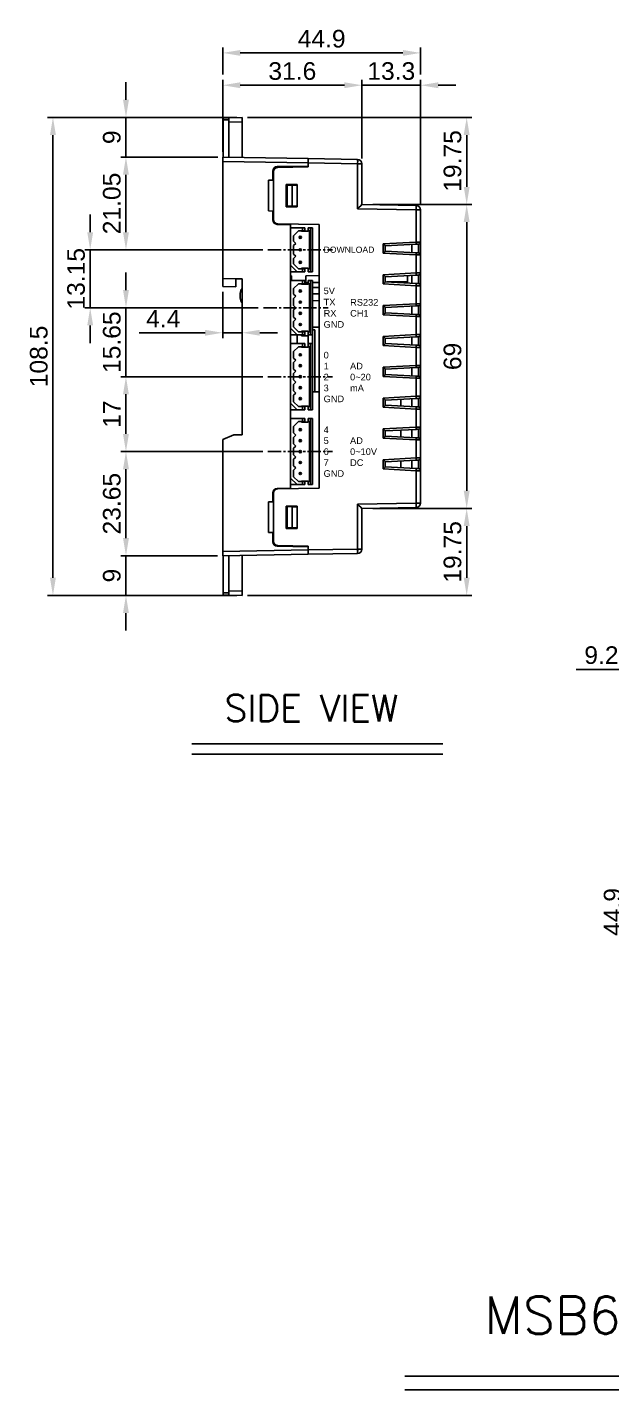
# Model space of a CAD drawing. Extents: x -197 to 433, y -280 to 31.
# Drawn here: x -197.4 to -64.8, y -280.1 to 29.2 of the extents above; entities that cross this region are included whole.
import ezdxf
from ezdxf.enums import TextEntityAlignment as Align

# ---------------------------------------------------------------- set-up
doc = ezdxf.new("R2010")
doc.units = 0
doc.header["$LTSCALE"] = 4
doc.header["$PDMODE"] = 2
doc.header["$PDSIZE"] = 3
doc.linetypes.add('CENTER2', pattern=[1.125, 0.75, -0.125, 0.125, -0.125])
doc.layers.get('0').update_dxf_attribs({"linetype": 'CONTINUOUS'})
doc.layers.get('DEFPOINTS').update_dxf_attribs({"linetype": 'CONTINUOUS'})
for name, color, linetype in [('1', 1, 'CENTER2'), ('3', 2, 'CONTINUOUS'), ('TEXT', 3, 'CONTINUOUS')]:
    doc.layers.add(name, color=color, linetype=linetype)
doc.styles.add('DIMENSION', font='arial.ttf')
doc.styles.get("Standard").update_dxf_attribs({"font": 'romans.shx', "bigfont": 'cadsg.shx'})
doc.styles.add('안보일때', font='arialbd.ttf', dxfattribs={"height": 8})
doc.dimstyles.new('STANDARD$0', dxfattribs={"dimtxt": 2, "dimasz": 1.8, "dimexe": 1, "dimexo": 1, "dimgap": 1, "dimtad": 1, "dimzin": 13, "dimdsep": 46, "dimtxsty": 'Standard', "dimcen": 0.09, "dimadec": 0, "dimazin": 0, "dimtp": 0.3, "dimtfac": 1, "dimtix": 1, "dimtmove": 2, "dimatfit": 3, "dimfxl": 1, "dimtolj": 1, "dimtzin": 13, "dimarcsym": 0})

# ---------------------------------------------------------------- blocks, each defined once
blk = doc.blocks.new('*D531')
at = {"layer": '3', "color": 2, "lineweight": -2, "transparency": 16777216}
for p, q in [((-153.09, 0.96), (-153.09, 17.27)), ((-149.09, 16.07), (-125.49, 16.07)), ((-121.49, -0.58), (-121.49, 17.27))]:
    blk.add_line(p, q, dxfattribs=at)
at = {"layer": '3', "color": 2, "transparency": 16777216}
for points in [[(-149.09, 16.74), (-149.09, 15.4), (-153.09, 16.07)], [(-125.49, 16.74), (-125.49, 15.4), (-121.49, 16.07)]]:
    blk.add_solid(points, dxfattribs=at)
at = {"layer": 'DEFPOINTS', "color": 0, "transparency": 16777216}
for p in [(-121.49, 16.07), (-153.09, -0.24), (-121.49, -1.78)]:
    blk.add_point(p, dxfattribs=at)
at = {"layer": '3', "color": 3, "transparency": 16777216, "insert": (-137.29, 19.27), "char_height": 4, "attachment_point": 5, "style": 'DIMENSION'}
blk.add_mtext('\\A1;31.6', dxfattribs=at)
blk = doc.blocks.new('*D532')
at = {"layer": '3', "color": 2, "lineweight": -2, "transparency": 16777216}
for p, q in [((-125.49, 16.07), (-129.49, 16.07)), ((-121.49, -0.58), (-121.49, 17.27)), ((-108.19, 16.07), (-121.49, 16.07)), ((-108.19, -11.01), (-108.19, 17.27)), ((-104.19, 16.07), (-100.19, 16.07))]:
    blk.add_line(p, q, dxfattribs=at)
at = {"layer": '3', "color": 2, "transparency": 16777216}
for points in [[(-125.49, 16.74), (-125.49, 15.4), (-121.49, 16.07)], [(-104.19, 16.74), (-104.19, 15.4), (-108.19, 16.07)]]:
    blk.add_solid(points, dxfattribs=at)
at = {"layer": 'DEFPOINTS', "color": 0, "transparency": 16777216}
for p in [(-121.49, 16.07), (-121.49, -1.78), (-108.19, -12.21)]:
    blk.add_point(p, dxfattribs=at)
at = {"layer": '3', "color": 3, "transparency": 16777216, "insert": (-114.84, 19.27), "char_height": 4, "attachment_point": 5, "style": 'DIMENSION'}
blk.add_mtext('\\A1;13.3', dxfattribs=at)
blk = doc.blocks.new('*D533')
at = {"layer": '3', "color": 2, "lineweight": -2, "transparency": 16777216}
for p, q in [((-153.09, 18.47), (-153.09, 24.61)), ((-112.19, 23.41), (-149.09, 23.41)), ((-108.19, 18.47), (-108.19, 24.61))]:
    blk.add_line(p, q, dxfattribs=at)
at = {"layer": '3', "color": 2, "transparency": 16777216}
for points in [[(-149.09, 24.07), (-149.09, 22.74), (-153.09, 23.41)], [(-112.19, 24.07), (-112.19, 22.74), (-108.19, 23.41)]]:
    blk.add_solid(points, dxfattribs=at)
at = {"layer": 'DEFPOINTS', "color": 0, "transparency": 16777216}
for p in [(-153.09, 23.41), (-153.09, 17.27), (-108.19, 17.27)]:
    blk.add_point(p, dxfattribs=at)
at = {"layer": '3', "color": 3, "transparency": 16777216, "insert": (-130.64, 26.61), "char_height": 4, "attachment_point": 5, "style": 'DIMENSION'}
blk.add_mtext('\\A1;44.9', dxfattribs=at)
blk = doc.blocks.new('*D534')
at = {"layer": '3', "color": 2, "lineweight": -2, "transparency": 16777216}
for p, q in [((-149.89, 8.76), (-192.81, 8.76)), ((-191.61, 4.76), (-191.61, -95.75)), ((-149.89, -99.75), (-192.81, -99.75))]:
    blk.add_line(p, q, dxfattribs=at)
at = {"layer": '3', "color": 2, "transparency": 16777216}
for points in [[(-192.28, 4.76), (-190.94, 4.76), (-191.61, 8.76)], [(-192.28, -95.75), (-190.94, -95.75), (-191.61, -99.75)]]:
    blk.add_solid(points, dxfattribs=at)
at = {"layer": 'DEFPOINTS', "color": 0, "transparency": 16777216}
for p in [(-148.69, 8.76), (-191.61, -99.75), (-148.69, -99.75)]:
    blk.add_point(p, dxfattribs=at)
at = {"layer": '3', "color": 3, "transparency": 16777216, "insert": (-194.81, -45.5), "char_height": 4, "attachment_point": 5, "rotation": 90, "style": 'DIMENSION'}
blk.add_mtext('\\A1;108.5', dxfattribs=at)
blk = doc.blocks.new('*D535')
at = {"layer": '3', "color": 2, "lineweight": -2, "transparency": 16777216}
for p, q in [((-118.99, -11), (-96.53, -11)), ((-97.73, -15), (-97.73, -76)), ((-118.99, -80), (-96.53, -80))]:
    blk.add_line(p, q, dxfattribs=at)
at = {"layer": '3', "color": 2, "transparency": 16777216}
for points in [[(-98.4, -15), (-97.06, -15), (-97.73, -11)], [(-98.4, -76), (-97.06, -76), (-97.73, -80)]]:
    blk.add_solid(points, dxfattribs=at)
at = {"layer": 'DEFPOINTS', "color": 0, "transparency": 16777216}
for p in [(-120.19, -11), (-120.19, -80), (-97.73, -80)]:
    blk.add_point(p, dxfattribs=at)
at = {"layer": '3', "color": 3, "transparency": 16777216, "insert": (-100.93, -45.5), "char_height": 4, "attachment_point": 5, "rotation": 90, "style": 'DIMENSION'}
blk.add_mtext('\\A1;69', dxfattribs=at)
blk = doc.blocks.new('*D536')
at = {"layer": '3', "color": 2, "lineweight": -2, "transparency": 16777216}
for p, q in [((-147.49, 8.76), (-96.53, 8.76)), ((-97.73, 4.76), (-97.73, -7)), ((-118.99, -11), (-96.53, -11))]:
    blk.add_line(p, q, dxfattribs=at)
at = {"layer": '3', "color": 2, "transparency": 16777216}
for points in [[(-98.4, 4.76), (-97.06, 4.76), (-97.73, 8.76)], [(-98.4, -7), (-97.06, -7), (-97.73, -11)]]:
    blk.add_solid(points, dxfattribs=at)
at = {"layer": 'DEFPOINTS', "color": 0, "transparency": 16777216}
for p in [(-148.69, 8.76), (-120.19, -11), (-97.73, -11)]:
    blk.add_point(p, dxfattribs=at)
at = {"layer": '3', "color": 3, "transparency": 16777216, "insert": (-100.93, -1.12), "char_height": 4, "attachment_point": 5, "rotation": 90, "style": 'DIMENSION'}
blk.add_mtext('\\A1;19.75', dxfattribs=at)
blk = doc.blocks.new('*D537')
at = {"layer": '3', "color": 2, "lineweight": -2, "transparency": 16777216}
for p, q in [((-118.99, -80), (-96.53, -80)), ((-97.73, -95.75), (-97.73, -84)), ((-147.49, -99.75), (-96.53, -99.75))]:
    blk.add_line(p, q, dxfattribs=at)
at = {"layer": '3', "color": 2, "transparency": 16777216}
for points in [[(-98.4, -84), (-97.06, -84), (-97.73, -80)], [(-98.4, -95.75), (-97.06, -95.75), (-97.73, -99.75)]]:
    blk.add_solid(points, dxfattribs=at)
at = {"layer": 'DEFPOINTS', "color": 0, "transparency": 16777216}
for p in [(-120.19, -80), (-97.73, -80), (-148.69, -99.75)]:
    blk.add_point(p, dxfattribs=at)
at = {"layer": '3', "color": 3, "transparency": 16777216, "insert": (-100.93, -89.87), "char_height": 4, "attachment_point": 5, "rotation": 90, "style": 'DIMENSION'}
blk.add_mtext('\\A1;19.75', dxfattribs=at)
blk = doc.blocks.new('*D530')
at = {"color": 2, "lineweight": -2, "transparency": 16777216}
for p, q in [((-153.09, -30.82), (-153.09, -41.32)), ((-148.69, -29.1), (-148.69, -41.32)), ((-157.09, -40.12), (-172.06, -40.12)), ((-148.69, -40.12), (-153.09, -40.12)), ((-144.69, -40.12), (-140.69, -40.12))]:
    blk.add_line(p, q, dxfattribs=at)
at = {"color": 2, "transparency": 16777216}
for points in [[(-157.09, -39.46), (-157.09, -40.79), (-153.09, -40.12)], [(-144.69, -39.46), (-144.69, -40.79), (-148.69, -40.12)]]:
    blk.add_solid(points, dxfattribs=at)
at = {"layer": 'DEFPOINTS', "color": 0, "transparency": 16777216}
for p in [(-153.09, -29.62), (-148.69, -27.9), (-148.69, -40.12)]:
    blk.add_point(p, dxfattribs=at)
at = {"color": 3, "transparency": 16777216, "insert": (-166.58, -36.92), "char_height": 4, "attachment_point": 5, "style": 'DIMENSION'}
blk.add_mtext('\\A1;4.4', dxfattribs=at)
blk = doc.blocks.new('*D540')
at = {"layer": '3', "color": 2, "lineweight": -2, "transparency": 16777216}
for p, q in [((-144.01, -67.1), (-176.24, -67.1)), ((-175.04, -86.75), (-175.04, -71.1)), ((-154.29, -90.75), (-176.24, -90.75))]:
    blk.add_line(p, q, dxfattribs=at)
at = {"layer": '3', "color": 2, "transparency": 16777216}
for points in [[(-175.71, -71.1), (-174.37, -71.1), (-175.04, -67.1)], [(-175.71, -86.75), (-174.37, -86.75), (-175.04, -90.75)]]:
    blk.add_solid(points, dxfattribs=at)
at = {"layer": 'DEFPOINTS', "color": 0, "transparency": 16777216}
for p in [(-175.04, -67.1), (-142.81, -67.1), (-153.09, -90.75)]:
    blk.add_point(p, dxfattribs=at)
at = {"layer": '3', "color": 3, "transparency": 16777216, "insert": (-178.24, -78.92), "char_height": 4, "attachment_point": 5, "rotation": 90, "style": 'DIMENSION'}
blk.add_mtext('\\A1;23.65', dxfattribs=at)
blk = doc.blocks.new('*D541')
at = {"layer": '3', "color": 2, "lineweight": -2, "transparency": 16777216}
for p, q in [((-144.01, -50.1), (-176.24, -50.1)), ((-175.04, -63.1), (-175.04, -54.1)), ((-144.01, -67.1), (-176.24, -67.1))]:
    blk.add_line(p, q, dxfattribs=at)
at = {"layer": '3', "color": 2, "transparency": 16777216}
for points in [[(-175.71, -54.1), (-174.37, -54.1), (-175.04, -50.1)], [(-175.71, -63.1), (-174.37, -63.1), (-175.04, -67.1)]]:
    blk.add_solid(points, dxfattribs=at)
at = {"layer": 'DEFPOINTS', "color": 0, "transparency": 16777216}
for p in [(-175.04, -50.1), (-142.81, -50.1), (-142.81, -67.1)]:
    blk.add_point(p, dxfattribs=at)
at = {"layer": '3', "color": 3, "transparency": 16777216, "insert": (-178.24, -58.6), "char_height": 4, "attachment_point": 5, "rotation": 90, "style": 'DIMENSION'}
blk.add_mtext('\\A1;17', dxfattribs=at)
blk = doc.blocks.new('*D542')
at = {"layer": '3', "color": 2, "lineweight": -2, "transparency": 16777216}
for p, q in [((-175.04, -30.45), (-175.04, -26.45)), ((-145.01, -34.45), (-176.24, -34.45)), ((-175.04, -50.1), (-175.04, -34.45)), ((-144.01, -50.1), (-176.24, -50.1)), ((-175.04, -54.1), (-175.04, -58.1))]:
    blk.add_line(p, q, dxfattribs=at)
at = {"layer": '3', "color": 2, "transparency": 16777216}
for points in [[(-175.71, -30.45), (-174.37, -30.45), (-175.04, -34.45)], [(-175.71, -54.1), (-174.37, -54.1), (-175.04, -50.1)]]:
    blk.add_solid(points, dxfattribs=at)
at = {"layer": 'DEFPOINTS', "color": 0, "transparency": 16777216}
for p in [(-175.04, -34.45), (-143.81, -34.45), (-142.81, -50.1)]:
    blk.add_point(p, dxfattribs=at)
at = {"layer": '3', "color": 3, "transparency": 16777216, "insert": (-178.24, -42.27), "char_height": 4, "attachment_point": 5, "rotation": 90, "style": 'DIMENSION'}
blk.add_mtext('\\A1;15.65', dxfattribs=at)
blk = doc.blocks.new('*D543')
at = {"layer": '3', "color": 2, "lineweight": -2, "transparency": 16777216}
for p, q in [((-183.15, -17.3), (-183.15, -13.3)), ((-144.01, -21.3), (-184.35, -21.3)), ((-183.15, -34.45), (-183.15, -21.3)), ((-145.01, -34.45), (-184.35, -34.45)), ((-183.15, -38.45), (-183.15, -42.45))]:
    blk.add_line(p, q, dxfattribs=at)
at = {"layer": '3', "color": 2, "transparency": 16777216}
for points in [[(-183.82, -17.3), (-182.49, -17.3), (-183.15, -21.3)], [(-183.82, -38.45), (-182.49, -38.45), (-183.15, -34.45)]]:
    blk.add_solid(points, dxfattribs=at)
at = {"layer": 'DEFPOINTS', "color": 0, "transparency": 16777216}
for p in [(-183.15, -21.3), (-142.81, -21.3), (-143.81, -34.45)]:
    blk.add_point(p, dxfattribs=at)
at = {"layer": '3', "color": 3, "transparency": 16777216, "insert": (-186.35, -27.87), "char_height": 4, "attachment_point": 5, "rotation": 90, "style": 'DIMENSION'}
blk.add_mtext('\\A1;13.15', dxfattribs=at)
blk = doc.blocks.new('*D544')
at = {"layer": '3', "color": 2, "lineweight": -2, "transparency": 16777216}
for p, q in [((-154.19, -0.25), (-176.24, -0.25)), ((-175.04, -17.3), (-175.04, -4.25)), ((-144.01, -21.3), (-176.24, -21.3))]:
    blk.add_line(p, q, dxfattribs=at)
at = {"layer": '3', "color": 2, "transparency": 16777216}
for points in [[(-175.71, -4.25), (-174.37, -4.25), (-175.04, -0.25)], [(-175.71, -17.3), (-174.37, -17.3), (-175.04, -21.3)]]:
    blk.add_solid(points, dxfattribs=at)
at = {"layer": 'DEFPOINTS', "color": 0, "transparency": 16777216}
for p in [(-175.04, -0.25), (-152.99, -0.25), (-142.81, -21.3)]:
    blk.add_point(p, dxfattribs=at)
at = {"layer": '3', "color": 3, "transparency": 16777216, "insert": (-178.24, -10.77), "char_height": 4, "attachment_point": 5, "rotation": 90, "style": 'DIMENSION'}
blk.add_mtext('\\A1;21.05', dxfattribs=at)
blk = doc.blocks.new('*D545')
at = {"layer": '3', "color": 2, "lineweight": -2, "transparency": 16777216}
for p, q in [((-175.04, -86.75), (-175.04, -82.75)), ((-154.29, -90.75), (-176.24, -90.75)), ((-175.04, -99.75), (-175.04, -90.75)), ((-149.89, -99.75), (-176.24, -99.75)), ((-175.04, -103.75), (-175.04, -107.75))]:
    blk.add_line(p, q, dxfattribs=at)
at = {"layer": '3', "color": 2, "transparency": 16777216}
for points in [[(-175.71, -86.75), (-174.37, -86.75), (-175.04, -90.75)], [(-175.71, -103.75), (-174.37, -103.75), (-175.04, -99.75)]]:
    blk.add_solid(points, dxfattribs=at)
at = {"layer": 'DEFPOINTS', "color": 0, "transparency": 16777216}
for p in [(-175.04, -90.75), (-153.09, -90.75), (-148.69, -99.75)]:
    blk.add_point(p, dxfattribs=at)
at = {"layer": '3', "color": 3, "transparency": 16777216, "insert": (-178.24, -95.25), "char_height": 4, "attachment_point": 5, "rotation": 90, "style": 'DIMENSION'}
blk.add_mtext('\\A1;9', dxfattribs=at)
blk = doc.blocks.new('*D546')
at = {"layer": '3', "color": 2, "lineweight": -2, "transparency": 16777216}
for p, q in [((-175.04, 12.76), (-175.04, 16.76)), ((-149.89, 8.76), (-176.24, 8.76)), ((-175.04, 8.76), (-175.04, -0.24)), ((-154.29, -0.24), (-176.24, -0.24)), ((-175.04, -4.24), (-175.04, -8.24))]:
    blk.add_line(p, q, dxfattribs=at)
at = {"layer": '3', "color": 2, "transparency": 16777216}
for points in [[(-175.71, 12.76), (-174.37, 12.76), (-175.04, 8.76)], [(-175.71, -4.24), (-174.37, -4.24), (-175.04, -0.24)]]:
    blk.add_solid(points, dxfattribs=at)
at = {"layer": 'DEFPOINTS', "color": 0, "transparency": 16777216}
for p in [(-148.69, 8.76), (-175.04, -0.24), (-153.09, -0.24)]:
    blk.add_point(p, dxfattribs=at)
at = {"layer": '3', "color": 3, "transparency": 16777216, "insert": (-178.24, 4.26), "char_height": 4, "attachment_point": 5, "rotation": 90, "style": 'DIMENSION'}
blk.add_mtext('\\A1;9', dxfattribs=at)
blk = doc.blocks.new('*D549')
at = {"layer": '3', "color": 2, "lineweight": -2, "transparency": 16777216}
for p, q in [((-49.74, -149.16), (-62.6, -149.16)), ((-61.4, -190.06), (-61.4, -153.16)), ((-51.51, -194.06), (-62.6, -194.06))]:
    blk.add_line(p, q, dxfattribs=at)
at = {"layer": '3', "color": 2, "transparency": 16777216}
for points in [[(-62.07, -153.16), (-60.73, -153.16), (-61.4, -149.16)], [(-62.07, -190.06), (-60.73, -190.06), (-61.4, -194.06)]]:
    blk.add_solid(points, dxfattribs=at)
at = {"layer": 'DEFPOINTS', "color": 0, "transparency": 16777216}
for p in [(-61.4, -149.16), (-48.54, -149.16), (-50.31, -194.06)]:
    blk.add_point(p, dxfattribs=at)
at = {"layer": '3', "color": 3, "transparency": 16777216, "insert": (-64.6, -171.61), "char_height": 4, "attachment_point": 5, "rotation": 90, "style": 'DIMENSION'}
blk.add_mtext('\\A1;44.9', dxfattribs=at)
blk = doc.blocks.new('*D556')
at = {"layer": '3', "color": 2, "lineweight": -2, "transparency": 16777216}
for p, q in [((-50.31, -90.95), (-50.31, -117.73)), ((-41.06, -104.27), (-41.06, -117.73)), ((-54.31, -116.53), (-72.9, -116.53)), ((-41.06, -116.53), (-50.31, -116.53)), ((-37.06, -116.53), (-33.06, -116.53))]:
    blk.add_line(p, q, dxfattribs=at)
at = {"layer": '3', "color": 2, "transparency": 16777216}
for points in [[(-54.31, -115.86), (-54.31, -117.19), (-50.31, -116.53)], [(-37.06, -115.86), (-37.06, -117.19), (-41.06, -116.53)]]:
    blk.add_solid(points, dxfattribs=at)
at = {"layer": 'DEFPOINTS', "color": 0, "transparency": 16777216}
for p in [(-50.31, -89.75), (-41.06, -103.07), (-50.31, -116.53)]:
    blk.add_point(p, dxfattribs=at)
at = {"layer": '3', "color": 3, "transparency": 16777216, "insert": (-65.6, -113.33), "char_height": 4, "attachment_point": 5, "style": 'DIMENSION'}
blk.add_mtext('\\A1;9.25', dxfattribs=at)

msp = doc.modelspace()

# ---------------------------------------------------------------- linework, layer by layer
for p, q in [((-152.99, 8.68), (-151.69, 8.703)), ((-152.99, 8.18), (-152.99, 8.68)), ((-151.69, 8.203), (-152.99, 8.18)), ((-152.99, 8.18), (-152.99, -0.247)), ((-151.69, 8.703), (-148.69, 8.755)), ((-151.69, 7.703), (-151.69, 8.703)), ((-148.69, 7.755), (-151.69, 7.703)), ((-151.69, -0.269), (-151.69, 7.703)), ((-148.69, 8.755), (-148.69, 7.755)), ((-148.69, 7.755), (-148.69, -0.322)), ((-153.09, -0.245), (-133.69, -0.583)), ((-153.09, -1.245), (-153.09, -0.245)), ((-133.69, -1.583), (-153.09, -1.245)), ((-153.09, -1.245), (-153.09, -27.819)), ((-133.69, -2.287), (-140.707, -2.409)), ((-140.607, -2.579), (-133.69, -2.458)), ((-133.69, -0.583), (-122.473, -0.779)), ((-133.69, -1.583), (-133.69, -0.583)), ((-133.69, -0.583), (-133.69, -1.583)), ((-133.69, -2.458), (-133.69, -1.583)), ((-122.473, -1.779), (-133.69, -1.583)), ((-133.69, -1.583), (-133.69, -2.287)), ((-122.473, -11.979), (-122.473, -1.779)), ((-121.49, -1.779), (-122.473, -1.779)), ((-121.49, -1.779), (-121.49, -10.996)), ((-141.69, -5.496), (-142.69, -5.514)), ((-142.69, -5.514), (-142.69, -12.479)), ((-141.69, -3.409), (-141.69, -5.496)), ((-141.59, -14.413), (-141.59, -3.579)), ((-138.716, -6.47), (-136.165, -6.471)), ((-138.716, -11.522), (-138.716, -6.47)), ((-138.716, -6.47), (-138.695, -6.492)), ((-138.695, -11.501), (-138.695, -6.492)), ((-138.695, -6.492), (-136.186, -6.492)), ((-138.49, -6.596), (-138.49, -11.396)), ((-137.322, -6.617), (-138.49, -6.596)), ((-137.322, -6.617), (-137.322, -11.376)), ((-137.322, -6.617), (-136.186, -6.636)), ((-136.165, -6.471), (-136.186, -6.492)), ((-136.186, -6.492), (-136.186, -11.5)), ((-136.165, -6.471), (-136.165, -11.522)), ((-138.716, -11.522), (-138.695, -11.501)), ((-136.165, -11.522), (-138.716, -11.522)), ((-136.186, -11.5), (-138.695, -11.501)), ((-137.322, -11.376), (-138.49, -11.396)), ((-137.322, -11.376), (-136.186, -11.356)), ((-136.165, -11.522), (-136.186, -11.5)), ((-109.173, -12.211), (-122.473, -11.979)), ((-121.49, -10.996), (-109.173, -11.211)), ((-109.173, -19.547), (-109.173, -12.211)), ((-109.173, -12.211), (-108.19, -12.211)), ((-108.19, -12.211), (-108.19, -19.522)), ((-142.69, -12.479), (-141.69, -12.496)), ((-141.69, -12.496), (-141.69, -14.513)), ((-131.19, -15.578), (-140.607, -15.413)), ((-137.69, -15.566), (-137.69, -15.464)), ((-137.69, -15.566), (-140.707, -15.513)), ((-137.69, -15.566), (-137.69, -16.296)), ((-134.99, -16.296), (-137.69, -16.296)), ((-137.69, -16.296), (-137.69, -24.796)), ((-135.9, -16.996), (-136.99, -18.086)), ((-136.99, -18.086), (-136.99, -19.346)), ((-134.99, -16.996), (-135.9, -16.996)), ((-135.19, -17.096), (-135.19, -16.996)), ((-135.19, -17.096), (-133.69, -17.096)), ((-134.99, -16.996), (-134.99, -16.296)), ((-134.49, -16.296), (-134.99, -16.296)), ((-134.49, -16.996), (-134.99, -16.996)), ((-134.49, -16.996), (-134.49, -16.296)), ((-133.69, -16.996), (-133.69, -16.296)), ((-133.19, -16.296), (-133.69, -16.296)), ((-133.39, -16.996), (-133.69, -16.996)), ((-133.69, -16.996), (-133.69, -17.096)), ((-133.39, -25.596), (-133.39, -16.996)), ((-133.19, -26.296), (-133.19, -16.296)), ((-132.69, -16.296), (-133.19, -16.296)), ((-132.69, -26.296), (-132.69, -16.296)), ((-131.19, -75.415), (-131.19, -15.578)), ((-136.99, -19.346), (-136.49, -19.846)), ((-136.49, -19.846), (-136.99, -20.346)), ((-136.99, -20.346), (-136.99, -22.246)), ((-116.681, -19.941), (-109.173, -19.547)), ((-116.681, -22.051), (-116.681, -19.941)), ((-109.155, -20.047), (-116.19, -20.415)), ((-116.19, -20.415), (-116.19, -21.577)), ((-116.19, -21.577), (-109.155, -21.946)), ((-110.19, -21.891), (-110.19, -20.101)), ((-108.664, -21.971), (-108.664, -20.021)), ((-108.19, -19.522), (-108.19, -22.471)), ((-136.99, -22.246), (-136.49, -22.746)), ((-136.49, -22.746), (-136.99, -23.246)), ((-136.99, -23.246), (-136.99, -24.506)), ((-136.99, -24.506), (-135.9, -25.596)), ((-109.173, -22.445), (-116.681, -22.051)), ((-109.173, -26.547), (-109.173, -22.445)), ((-108.19, -22.471), (-108.19, -26.522)), ((-148.69, -27.896), (-153.09, -27.819)), ((-153.09, -29.619), (-153.09, -27.819)), ((-137.69, -24.796), (-136.19, -26.296)), ((-137.69, -24.796), (-137.69, -28.296)), ((-136.19, -26.296), (-137.69, -26.296)), ((-137.49, -27.234), (-137.69, -27.234)), ((-137.49, -28.296), (-137.49, -27.234)), ((-136.19, -26.296), (-134.99, -26.296)), ((-135.9, -25.596), (-134.99, -25.596)), ((-135.19, -25.496), (-133.69, -25.496)), ((-135.19, -25.596), (-135.19, -25.496)), ((-134.99, -26.296), (-134.99, -25.596)), ((-134.99, -25.596), (-134.49, -25.596)), ((-134.49, -26.296), (-134.99, -26.296)), ((-134.49, -26.296), (-134.49, -25.596)), ((-134.19, -27.236), (-131.19, -27.145)), ((-134.19, -27.236), (-134.19, -28.756)), ((-133.69, -25.496), (-133.69, -25.596)), ((-133.69, -25.596), (-133.39, -25.596)), ((-133.69, -26.296), (-133.69, -25.596)), ((-133.19, -26.296), (-133.69, -26.296)), ((-133.19, -26.296), (-132.69, -26.296)), ((-116.681, -26.941), (-109.173, -26.547)), ((-116.681, -29.051), (-116.681, -26.941)), ((-109.155, -27.047), (-116.19, -27.415)), ((-116.19, -27.415), (-116.19, -28.577)), ((-111.19, -27.153), (-111.19, -28.839)), ((-110.19, -28.891), (-110.19, -27.101)), ((-108.664, -28.971), (-108.664, -27.021)), ((-108.19, -26.522), (-108.19, -29.471)), ((-150.09, -29.672), (-153.09, -29.619)), ((-148.69, -27.896), (-150.09, -27.921)), ((-150.09, -29.672), (-150.09, -27.921)), ((-149.09, -31.196), (-148.889, -30.193)), ((-148.889, -30.193), (-148.69, -30.196)), ((-148.69, -63.296), (-148.69, -27.896)), ((-134.99, -28.296), (-137.69, -28.296)), ((-137.69, -28.296), (-137.69, -39.096)), ((-134.19, -28.297), (-137.49, -28.239)), ((-135.9, -28.996), (-136.99, -30.086)), ((-136.99, -30.086), (-136.99, -31.346)), ((-134.99, -28.996), (-135.9, -28.996)), ((-135.19, -29.096), (-135.19, -28.996)), ((-135.19, -29.096), (-133.69, -29.096)), ((-134.99, -28.996), (-134.99, -28.296)), ((-134.49, -28.296), (-134.99, -28.296)), ((-134.49, -28.996), (-134.99, -28.996)), ((-134.49, -28.996), (-134.49, -28.296)), ((-133.69, -28.752), (-134.19, -28.756)), ((-133.69, -28.996), (-133.69, -28.296)), ((-133.19, -28.296), (-133.69, -28.296)), ((-133.39, -28.996), (-133.69, -28.996)), ((-133.69, -28.996), (-133.69, -29.096)), ((-133.39, -39.896), (-133.39, -28.996)), ((-132.69, -28.296), (-133.19, -28.296)), ((-133.19, -40.596), (-133.19, -28.296)), ((-132.69, -40.596), (-132.69, -28.296)), ((-131.19, -28.73), (-132.69, -28.743)), ((-131.19, -29.843), (-132.69, -29.869)), ((-109.173, -29.445), (-116.681, -29.051)), ((-116.19, -28.577), (-109.155, -28.946)), ((-112.19, -28.564), (-115.827, -28.596)), ((-111.19, -28.564), (-112.19, -28.564)), ((-109.173, -33.547), (-109.173, -29.445)), ((-108.19, -29.471), (-108.19, -33.522)), ((-149.09, -32.196), (-149.09, -31.196)), ((-148.891, -33.193), (-149.09, -32.196)), ((-148.891, -33.193), (-148.69, -33.196)), ((-136.99, -31.346), (-136.49, -31.846)), ((-136.49, -31.846), (-136.99, -32.346)), ((-136.99, -32.346), (-136.99, -33.946)), ((-136.99, -33.946), (-136.49, -34.446)), ((-132.69, -31.249), (-131.19, -31.262)), ((-131.19, -32.848), (-132.69, -32.802)), ((-116.681, -33.941), (-109.173, -33.547)), ((-116.681, -36.051), (-116.681, -33.941)), ((-108.664, -35.971), (-108.664, -34.021)), ((-108.19, -33.522), (-108.19, -36.471)), ((-136.49, -34.446), (-136.99, -34.946)), ((-136.99, -34.946), (-136.99, -36.546)), ((-136.99, -36.546), (-136.49, -37.046)), ((-136.49, -37.046), (-136.99, -37.546)), ((-109.173, -36.445), (-116.681, -36.051)), ((-109.155, -34.047), (-116.19, -34.415)), ((-116.19, -34.415), (-116.19, -35.577)), ((-116.19, -35.577), (-109.155, -35.946)), ((-110.19, -35.891), (-110.19, -34.101)), ((-109.173, -40.547), (-109.173, -36.445)), ((-108.19, -36.471), (-108.19, -40.522)), ((-137.69, -39.096), (-136.19, -40.596)), ((-137.69, -39.096), (-137.69, -42.596)), ((-136.99, -37.546), (-136.99, -38.806)), ((-136.99, -38.806), (-135.9, -39.896)), ((-135.9, -39.896), (-134.99, -39.896)), ((-135.19, -39.796), (-133.69, -39.796)), ((-135.19, -39.896), (-135.19, -39.796)), ((-134.99, -40.596), (-134.99, -39.896)), ((-134.99, -39.896), (-134.49, -39.896)), ((-134.49, -40.596), (-134.49, -39.896)), ((-133.69, -39.796), (-133.69, -39.896)), ((-133.69, -40.596), (-133.69, -39.896)), ((-133.69, -39.896), (-133.39, -39.896)), ((-131.19, -38.843), (-132.69, -38.869)), ((-132.69, -39.487), (-132.19, -39.496)), ((-132.19, -39.496), (-132.19, -53.496)), ((-136.19, -40.596), (-137.69, -40.596)), ((-134.99, -42.596), (-137.69, -42.596)), ((-137.69, -42.596), (-137.69, -56.096)), ((-135.9, -43.296), (-136.99, -44.386)), ((-136.19, -40.596), (-136.19, -42.596)), ((-136.19, -40.596), (-134.99, -40.596)), ((-134.99, -43.296), (-135.9, -43.296)), ((-135.19, -40.796), (-135.19, -40.596)), ((-135.19, -40.696), (-134.49, -40.696)), ((-135.19, -40.796), (-133.69, -40.796)), ((-135.19, -43.396), (-135.19, -43.296)), ((-134.49, -40.596), (-134.99, -40.596)), ((-134.99, -43.296), (-134.99, -42.596)), ((-134.49, -42.596), (-134.99, -42.596)), ((-134.49, -43.296), (-134.99, -43.296)), ((-134.49, -40.696), (-134.49, -40.596)), ((-134.49, -43.296), (-134.49, -42.596)), ((-133.69, -40.596), (-133.69, -40.796)), ((-133.19, -40.596), (-133.69, -40.596)), ((-133.69, -40.796), (-133.69, -42.596)), ((-133.69, -43.296), (-133.69, -42.596)), ((-133.19, -42.596), (-133.69, -42.596)), ((-133.39, -43.296), (-133.69, -43.296)), ((-133.69, -43.296), (-133.69, -43.396)), ((-133.39, -56.896), (-133.39, -43.296)), ((-133.19, -40.596), (-132.69, -40.596)), ((-133.19, -57.596), (-133.19, -42.596)), ((-132.69, -42.596), (-133.19, -42.596)), ((-132.69, -40.596), (-132.69, -42.596)), ((-132.69, -57.596), (-132.69, -42.596)), ((-116.681, -40.941), (-109.173, -40.547)), ((-116.681, -43.051), (-116.681, -40.941)), ((-109.173, -43.445), (-116.681, -43.051)), ((-109.155, -41.047), (-116.19, -41.415)), ((-116.19, -41.415), (-116.19, -42.577)), ((-116.19, -42.577), (-109.155, -42.946)), ((-110.19, -42.891), (-110.19, -41.101)), ((-108.664, -42.971), (-108.664, -41.021)), ((-108.19, -40.522), (-108.19, -43.471)), ((-136.99, -44.386), (-136.99, -45.87)), ((-136.99, -45.87), (-136.49, -46.37)), ((-136.49, -46.37), (-136.99, -46.87)), ((-135.19, -43.396), (-133.69, -43.396)), ((-109.173, -47.547), (-109.173, -43.445)), ((-108.19, -43.471), (-108.19, -47.522)), ((-136.99, -46.87), (-136.99, -48.354)), ((-136.99, -48.354), (-136.49, -48.854)), ((-136.49, -48.854), (-136.99, -49.354)), ((-136.99, -49.354), (-136.99, -50.838)), ((-116.681, -47.941), (-109.173, -47.547)), ((-116.681, -50.051), (-116.681, -47.941)), ((-109.155, -48.047), (-116.19, -48.415)), ((-116.19, -48.415), (-116.19, -49.577)), ((-110.19, -49.891), (-110.19, -48.101)), ((-108.664, -49.971), (-108.664, -48.021)), ((-108.19, -47.522), (-108.19, -50.471)), ((-136.99, -50.838), (-136.49, -51.338)), ((-136.49, -51.338), (-136.99, -51.838)), ((-136.99, -51.838), (-136.99, -53.322)), ((-109.173, -50.445), (-116.681, -50.051)), ((-116.19, -49.577), (-109.155, -49.946)), ((-109.173, -54.547), (-109.173, -50.445)), ((-108.19, -50.471), (-108.19, -54.522)), ((-136.99, -53.322), (-136.49, -53.822)), ((-136.49, -53.822), (-136.99, -54.322)), ((-136.99, -54.322), (-136.99, -55.806)), ((-131.19, -53.496), (-132.69, -53.496)), ((-116.681, -54.941), (-109.173, -54.547)), ((-116.681, -57.051), (-116.681, -54.941)), ((-109.155, -55.047), (-116.19, -55.415)), ((-116.19, -55.415), (-116.19, -56.577)), ((-112.69, -55.232), (-112.69, -56.76)), ((-110.19, -56.891), (-110.19, -55.101)), ((-108.664, -56.971), (-108.664, -55.021)), ((-108.19, -54.522), (-108.19, -57.471)), ((-137.69, -56.096), (-136.19, -57.596)), ((-137.69, -56.096), (-137.69, -59.596)), ((-136.19, -57.596), (-137.69, -57.596)), ((-136.99, -55.806), (-135.9, -56.896)), ((-136.19, -57.596), (-134.99, -57.596)), ((-135.9, -56.896), (-134.99, -56.896)), ((-135.19, -56.796), (-133.69, -56.796)), ((-135.19, -56.896), (-135.19, -56.796)), ((-134.99, -57.596), (-134.99, -56.896)), ((-134.99, -56.896), (-134.49, -56.896)), ((-134.49, -57.596), (-134.99, -57.596)), ((-134.49, -57.596), (-134.49, -56.896)), ((-133.69, -56.796), (-133.69, -56.896)), ((-133.69, -57.596), (-133.69, -56.896)), ((-133.69, -56.896), (-133.39, -56.896)), ((-133.19, -57.596), (-133.69, -57.596)), ((-133.19, -57.596), (-132.69, -57.596)), ((-109.173, -57.445), (-116.681, -57.051)), ((-116.19, -56.577), (-109.155, -56.946)), ((-109.173, -61.547), (-109.173, -57.445)), ((-108.19, -57.471), (-108.19, -61.522)), ((-137.69, -59.596), (-137.69, -73.096)), ((-134.99, -59.596), (-137.69, -59.596)), ((-135.9, -60.296), (-136.99, -61.386)), ((-136.99, -61.386), (-136.99, -62.87)), ((-134.99, -60.296), (-135.9, -60.296)), ((-135.19, -60.396), (-135.19, -60.296)), ((-135.19, -60.396), (-133.69, -60.396)), ((-134.99, -60.296), (-134.99, -59.596)), ((-134.49, -59.596), (-134.99, -59.596)), ((-134.49, -60.296), (-134.99, -60.296)), ((-134.49, -60.296), (-134.49, -59.596)), ((-133.69, -60.296), (-133.69, -59.596)), ((-133.19, -59.596), (-133.69, -59.596)), ((-133.39, -60.296), (-133.69, -60.296)), ((-133.69, -60.296), (-133.69, -60.396)), ((-133.39, -73.896), (-133.39, -60.296)), ((-132.69, -59.596), (-133.19, -59.596)), ((-133.19, -74.596), (-133.19, -59.596)), ((-132.69, -74.596), (-132.69, -59.596)), ((-116.681, -61.941), (-109.173, -61.547)), ((-108.19, -61.522), (-108.19, -64.471)), ((-150.59, -63.329), (-153.09, -64.373)), ((-153.09, -64.373), (-153.09, -89.748)), ((-150.59, -63.329), (-148.69, -63.296)), ((-136.99, -62.87), (-136.49, -63.37)), ((-136.49, -63.37), (-136.99, -63.87)), ((-136.99, -63.87), (-136.99, -65.354)), ((-116.681, -64.051), (-116.681, -61.941)), ((-109.173, -64.445), (-116.681, -64.051)), ((-109.155, -62.047), (-116.19, -62.415)), ((-116.19, -62.415), (-116.19, -63.577)), ((-116.19, -63.577), (-109.155, -63.946)), ((-112.69, -62.232), (-112.69, -63.76)), ((-110.19, -63.891), (-110.19, -62.101)), ((-109.173, -68.547), (-109.173, -64.445)), ((-108.664, -63.971), (-108.664, -62.021)), ((-108.19, -64.471), (-108.19, -68.522)), ((-136.99, -65.354), (-136.49, -65.854)), ((-136.49, -65.854), (-136.99, -66.354)), ((-136.99, -66.354), (-136.99, -67.838)), ((-136.99, -67.838), (-136.49, -68.338)), ((-136.49, -68.338), (-136.99, -68.838)), ((-136.99, -68.838), (-136.99, -70.322)), ((-136.99, -70.322), (-136.49, -70.822)), ((-136.49, -70.822), (-136.99, -71.322)), ((-116.681, -68.941), (-109.173, -68.547)), ((-116.681, -71.051), (-116.681, -68.941)), ((-109.173, -71.445), (-116.681, -71.051)), ((-109.155, -69.047), (-116.19, -69.415)), ((-116.19, -69.415), (-116.19, -70.577)), ((-116.19, -70.577), (-109.155, -70.946)), ((-112.69, -69.232), (-112.69, -70.76)), ((-110.19, -70.891), (-110.19, -69.101)), ((-108.664, -70.971), (-108.664, -69.021)), ((-108.19, -68.522), (-108.19, -71.471)), ((-137.69, -73.096), (-136.19, -74.596)), ((-137.69, -73.096), (-137.69, -75.426)), ((-136.99, -71.322), (-136.99, -72.806)), ((-136.99, -72.806), (-135.9, -73.896)), ((-135.9, -73.896), (-134.99, -73.896)), ((-135.19, -73.796), (-133.69, -73.796)), ((-135.19, -73.896), (-135.19, -73.796)), ((-134.99, -74.596), (-134.99, -73.896)), ((-134.99, -73.896), (-134.49, -73.896)), ((-134.49, -74.596), (-134.49, -73.896)), ((-133.69, -73.796), (-133.69, -73.896)), ((-133.69, -74.596), (-133.69, -73.896)), ((-133.69, -73.896), (-133.39, -73.896)), ((-109.173, -78.781), (-109.173, -71.445)), ((-108.19, -71.471), (-108.19, -78.781)), ((-141.69, -76.479), (-141.69, -78.496)), ((-141.59, -87.413), (-141.59, -76.579)), ((-140.707, -75.479), (-137.69, -75.426)), ((-140.607, -75.579), (-131.19, -75.415)), ((-136.19, -74.596), (-137.69, -74.596)), ((-137.69, -75.528), (-137.69, -75.426)), ((-136.19, -74.596), (-134.99, -74.596)), ((-134.49, -74.596), (-134.99, -74.596)), ((-133.19, -74.596), (-133.69, -74.596)), ((-133.19, -74.596), (-132.69, -74.596)), ((-141.69, -78.496), (-142.69, -78.514)), ((-142.69, -78.514), (-142.69, -85.479)), ((-138.716, -79.47), (-136.165, -79.471)), ((-138.716, -84.522), (-138.716, -79.47)), ((-138.716, -79.47), (-138.695, -79.492)), ((-138.695, -84.501), (-138.695, -79.492)), ((-138.695, -79.492), (-136.186, -79.492)), ((-137.322, -79.617), (-138.49, -79.596)), ((-138.49, -84.396), (-138.49, -79.596)), ((-137.322, -79.617), (-137.322, -84.376)), ((-137.322, -79.617), (-136.186, -79.636)), ((-136.165, -79.471), (-136.186, -79.492)), ((-136.186, -79.492), (-136.186, -84.5)), ((-136.165, -79.471), (-136.165, -84.522)), ((-122.473, -79.013), (-109.173, -78.781)), ((-122.473, -89.213), (-122.473, -79.013)), ((-109.173, -79.781), (-121.49, -79.996)), ((-121.49, -79.996), (-121.49, -89.213)), ((-109.173, -78.781), (-108.19, -78.781)), ((-142.69, -85.479), (-141.69, -85.496)), ((-141.69, -85.496), (-141.69, -87.583)), ((-138.716, -84.522), (-138.695, -84.501)), ((-136.165, -84.522), (-138.716, -84.522)), ((-136.186, -84.5), (-138.695, -84.501)), ((-137.322, -84.376), (-138.49, -84.396)), ((-137.322, -84.376), (-136.186, -84.356)), ((-136.165, -84.522), (-136.186, -84.5)), ((-153.09, -89.748), (-133.69, -89.409)), ((-140.707, -88.583), (-133.69, -88.706)), ((-133.69, -88.534), (-140.607, -88.413)), ((-133.69, -88.534), (-133.69, -89.409)), ((-133.69, -89.409), (-133.69, -88.706)), ((-133.69, -89.409), (-122.473, -89.213)), ((-133.69, -90.409), (-133.69, -89.409)), ((-133.69, -89.409), (-133.69, -90.409)), ((-122.473, -89.213), (-121.49, -89.213)), ((-153.09, -90.747), (-153.09, -89.748)), ((-133.69, -90.409), (-153.09, -90.747)), ((-152.99, -90.746), (-152.99, -99.173)), ((-151.69, -98.695), (-151.69, -90.723)), ((-148.69, -90.671), (-148.69, -98.748)), ((-122.473, -90.213), (-133.69, -90.409)), ((-151.69, -98.695), (-148.69, -98.748)), ((-151.69, -99.695), (-151.69, -98.695)), ((-148.69, -98.748), (-148.69, -99.747)), ((-152.99, -99.173), (-151.69, -99.195)), ((-152.99, -99.672), (-152.99, -99.173)), ((-151.69, -99.695), (-152.99, -99.672)), ((-148.69, -99.747), (-151.69, -99.695))]:
    msp.add_line(p, q)
at = {"flags": 128}
for points in [[(-109.173, -19.547), (-108.98, -19.542), (-108.795, -19.538), (-108.625, -19.533), (-108.477, -19.529), (-108.355, -19.526), (-108.264, -19.524), (-108.209, -19.522), (-108.19, -19.522)], [(-108.664, -20.021), (-108.673, -20.021), (-108.701, -20.023), (-108.746, -20.025), (-108.807, -20.028), (-108.882, -20.032), (-108.966, -20.037), (-109.059, -20.042), (-109.155, -20.047)], [(-108.19, -22.471), (-108.209, -22.47), (-108.264, -22.469), (-108.355, -22.466), (-108.477, -22.463), (-108.625, -22.459), (-108.795, -22.455), (-108.98, -22.45), (-109.173, -22.445)], [(-109.155, -21.946), (-109.059, -21.951), (-108.966, -21.955), (-108.882, -21.96), (-108.807, -21.964), (-108.746, -21.967), (-108.701, -21.969), (-108.673, -21.971), (-108.664, -21.971)], [(-109.173, -26.547), (-108.98, -26.542), (-108.795, -26.538), (-108.625, -26.533), (-108.477, -26.529), (-108.355, -26.526), (-108.264, -26.524), (-108.209, -26.522), (-108.19, -26.522)], [(-108.664, -27.021), (-108.673, -27.021), (-108.701, -27.023), (-108.746, -27.025), (-108.807, -27.028), (-108.882, -27.032), (-108.966, -27.037), (-109.059, -27.042), (-109.155, -27.047)], [(-108.19, -29.471), (-108.209, -29.47), (-108.264, -29.469), (-108.355, -29.466), (-108.477, -29.463), (-108.625, -29.459), (-108.795, -29.455), (-108.98, -29.45), (-109.173, -29.445)], [(-109.155, -28.946), (-109.059, -28.951), (-108.966, -28.955), (-108.882, -28.96), (-108.807, -28.964), (-108.746, -28.967), (-108.701, -28.969), (-108.673, -28.971), (-108.664, -28.971)], [(-109.173, -33.547), (-108.98, -33.542), (-108.795, -33.538), (-108.625, -33.533), (-108.477, -33.529), (-108.355, -33.526), (-108.264, -33.524), (-108.209, -33.522), (-108.19, -33.522)], [(-108.664, -34.021), (-108.673, -34.021), (-108.701, -34.023), (-108.746, -34.025), (-108.807, -34.028), (-108.882, -34.032), (-108.966, -34.037), (-109.059, -34.042), (-109.155, -34.047)], [(-108.19, -36.471), (-108.209, -36.47), (-108.264, -36.469), (-108.355, -36.466), (-108.477, -36.463), (-108.625, -36.459), (-108.795, -36.455), (-108.98, -36.45), (-109.173, -36.445)], [(-109.155, -35.946), (-109.059, -35.951), (-108.966, -35.955), (-108.882, -35.96), (-108.807, -35.964), (-108.746, -35.967), (-108.701, -35.969), (-108.673, -35.971), (-108.664, -35.971)], [(-109.173, -40.547), (-108.98, -40.542), (-108.795, -40.538), (-108.625, -40.533), (-108.477, -40.529), (-108.355, -40.526), (-108.264, -40.524), (-108.209, -40.522), (-108.19, -40.522)], [(-108.664, -41.021), (-108.673, -41.021), (-108.701, -41.023), (-108.746, -41.025), (-108.807, -41.028), (-108.882, -41.032), (-108.966, -41.037), (-109.059, -41.042), (-109.155, -41.047)], [(-109.155, -42.946), (-109.059, -42.951), (-108.966, -42.955), (-108.882, -42.96), (-108.807, -42.964), (-108.746, -42.967), (-108.701, -42.969), (-108.673, -42.971), (-108.664, -42.971)], [(-108.19, -43.471), (-108.209, -43.47), (-108.264, -43.469), (-108.355, -43.466), (-108.477, -43.463), (-108.625, -43.459), (-108.795, -43.455), (-108.98, -43.45), (-109.173, -43.445)], [(-109.173, -47.547), (-108.98, -47.542), (-108.795, -47.538), (-108.625, -47.533), (-108.477, -47.529), (-108.355, -47.526), (-108.264, -47.524), (-108.209, -47.522), (-108.19, -47.522)], [(-108.664, -48.021), (-108.673, -48.021), (-108.701, -48.023), (-108.746, -48.025), (-108.807, -48.028), (-108.882, -48.032), (-108.966, -48.037), (-109.059, -48.042), (-109.155, -48.047)], [(-108.19, -50.471), (-108.209, -50.47), (-108.264, -50.469), (-108.355, -50.466), (-108.477, -50.463), (-108.625, -50.459), (-108.795, -50.455), (-108.98, -50.45), (-109.173, -50.445)], [(-109.155, -49.946), (-109.059, -49.951), (-108.966, -49.955), (-108.882, -49.96), (-108.807, -49.964), (-108.746, -49.967), (-108.701, -49.969), (-108.673, -49.971), (-108.664, -49.971)], [(-109.173, -54.547), (-108.98, -54.542), (-108.795, -54.538), (-108.625, -54.533), (-108.477, -54.529), (-108.355, -54.526), (-108.264, -54.524), (-108.209, -54.522), (-108.19, -54.522)], [(-108.664, -55.021), (-108.673, -55.021), (-108.701, -55.023), (-108.746, -55.025), (-108.807, -55.028), (-108.882, -55.032), (-108.966, -55.037), (-109.059, -55.042), (-109.155, -55.047)], [(-108.19, -57.471), (-108.209, -57.47), (-108.264, -57.469), (-108.355, -57.466), (-108.477, -57.463), (-108.625, -57.459), (-108.795, -57.455), (-108.98, -57.45), (-109.173, -57.445)], [(-109.155, -56.946), (-109.059, -56.951), (-108.966, -56.955), (-108.882, -56.96), (-108.807, -56.964), (-108.746, -56.967), (-108.701, -56.969), (-108.673, -56.971), (-108.664, -56.971)], [(-109.173, -61.547), (-108.98, -61.542), (-108.795, -61.538), (-108.625, -61.533), (-108.477, -61.529), (-108.355, -61.526), (-108.264, -61.524), (-108.209, -61.522), (-108.19, -61.522)], [(-108.19, -64.471), (-108.209, -64.47), (-108.264, -64.469), (-108.355, -64.466), (-108.477, -64.463), (-108.625, -64.459), (-108.795, -64.455), (-108.98, -64.45), (-109.173, -64.445)], [(-108.664, -62.021), (-108.673, -62.021), (-108.701, -62.023), (-108.746, -62.025), (-108.807, -62.028), (-108.882, -62.032), (-108.966, -62.037), (-109.059, -62.042), (-109.155, -62.047)], [(-109.155, -63.946), (-109.059, -63.951), (-108.966, -63.955), (-108.882, -63.96), (-108.807, -63.964), (-108.746, -63.967), (-108.701, -63.969), (-108.673, -63.971), (-108.664, -63.971)], [(-109.173, -68.547), (-108.98, -68.542), (-108.795, -68.538), (-108.625, -68.533), (-108.477, -68.529), (-108.355, -68.526), (-108.264, -68.524), (-108.209, -68.522), (-108.19, -68.522)], [(-108.664, -69.021), (-108.673, -69.021), (-108.701, -69.023), (-108.746, -69.025), (-108.807, -69.028), (-108.882, -69.032), (-108.966, -69.037), (-109.059, -69.042), (-109.155, -69.047)], [(-109.155, -70.946), (-109.059, -70.951), (-108.966, -70.955), (-108.882, -70.96), (-108.807, -70.964), (-108.746, -70.967), (-108.701, -70.969), (-108.673, -70.971), (-108.664, -70.971)], [(-108.19, -71.471), (-108.209, -71.47), (-108.264, -71.469), (-108.355, -71.466), (-108.477, -71.463), (-108.625, -71.459), (-108.795, -71.455), (-108.98, -71.45), (-109.173, -71.445)]]:
    msp.add_lwpolyline(points, dxfattribs=at)
for centre, radius in [((-135.49, -18.446), 0.25), ((-135.49, -18.446), 0.15), ((-135.49, -21.296), 0.25), ((-135.49, -21.296), 0.15), ((-135.49, -24.146), 0.25), ((-135.49, -24.146), 0.15), ((-135.49, -30.636), 0.25), ((-135.49, -30.636), 0.15), ((-135.49, -33.176), 0.25), ((-135.49, -33.176), 0.15), ((-135.49, -35.716), 0.25), ((-135.49, -35.716), 0.15), ((-135.49, -38.256), 0.25), ((-135.49, -38.256), 0.15), ((-135.49, -45.128), 0.25), ((-135.49, -45.128), 0.15), ((-135.49, -47.612), 0.25), ((-135.49, -47.612), 0.15), ((-135.49, -50.096), 0.25), ((-135.49, -52.58), 0.25), ((-135.49, -50.096), 0.15), ((-135.49, -52.58), 0.15), ((-135.49, -55.064), 0.25), ((-135.49, -55.064), 0.15), ((-135.49, -62.128), 0.25), ((-135.49, -64.612), 0.25), ((-135.49, -62.128), 0.15), ((-135.49, -64.612), 0.15), ((-135.49, -67.096), 0.25), ((-135.49, -67.096), 0.15), ((-135.49, -69.58), 0.25), ((-135.49, -69.58), 0.15), ((-135.49, -72.064), 0.25), ((-135.49, -72.064), 0.15)]:
    msp.add_circle(centre, radius)
for centre, radius, start, end in [((-140.69, -3.409), 1, 91, 180), ((-140.59, -3.579), 1, 91, 180), ((-136.8, -1.279), 14.336, 358.00159, 1.99841), ((-122.49, -1.779), 1, 0, 89), ((-123.495, -11.711), 14.331, 358.00095, 1.99905), ((-109.19, -12.211), 1, 0, 89), ((-140.69, -14.513), 1, 180, 269), ((-140.59, -14.413), 1, 180, 269), ((-116.325, -20.047), 7.17, 0.00394, 3.99729), ((-108.69, -19.522), 0.5, 273, 0), ((-116.325, -21.945), 7.17, 356.00275, 359.99603), ((-108.69, -22.471), 0.5, 0, 87), ((-116.325, -27.047), 7.17, 0.00394, 3.99728), ((-108.69, -26.522), 0.5, 273, 0), ((-116.325, -28.945), 7.17, 356.00271, 359.99605), ((-108.69, -29.471), 0.5, 0, 87), ((-116.325, -34.047), 7.17, 0.00396, 3.99727), ((-108.69, -33.522), 0.5, 273, 0), ((-116.325, -35.945), 7.17, 356.00273, 359.99604), ((-108.69, -36.471), 0.5, 0, 87), ((-116.325, -41.047), 7.17, 0.00396, 3.99727), ((-116.325, -42.945), 7.17, 356.00273, 359.99604), ((-108.69, -40.522), 0.5, 273, 0), ((-108.69, -43.471), 0.5, 0, 87), ((-116.325, -48.047), 7.17, 0.00396, 3.99727), ((-108.69, -47.522), 0.5, 273, 0), ((-116.325, -49.945), 7.17, 356.00273, 359.99604), ((-108.69, -50.471), 0.5, 0, 87), ((-116.325, -55.047), 7.17, 0.00396, 3.99727), ((-108.69, -54.522), 0.5, 273, 0), ((-116.325, -56.945), 7.17, 356.00273, 359.99604), ((-108.69, -57.471), 0.5, 0, 87), ((-116.325, -62.047), 7.17, 0.00395, 3.99729), ((-108.69, -61.522), 0.5, 273, 0), ((-116.325, -63.945), 7.17, 356.00272, 359.99606), ((-108.69, -64.471), 0.5, 0, 87), ((-116.325, -69.047), 7.17, 0.00397, 3.99725), ((-116.325, -70.945), 7.17, 356.00271, 359.99606), ((-108.69, -68.522), 0.5, 273, 0), ((-108.69, -71.471), 0.5, 0, 87), ((-140.69, -76.479), 1, 91, 180), ((-140.59, -76.579), 1, 91, 180), ((-123.495, -79.281), 14.331, 358.00095, 1.99905), ((-109.19, -78.781), 1, 271, 0), ((-140.69, -87.583), 1, 180, 269), ((-140.59, -87.413), 1, 180, 269), ((-136.8, -89.713), 14.336, 358.00159, 1.99841), ((-122.49, -89.213), 1, 271, 0)]:
    msp.add_arc(centre, radius, start, end)
for centre, major_axis, ratio, start_param, end_param in [((-122.49, -11.979), (1, 0.983), 0.0087255, 4.7212679, 6.274611), ((-116.69, -19.941), (0.5, -0.474), 0.0087149, 0.00827, 1.561613), ((-116.69, -22.051), (0.5, 0.474), 0.0087149, 4.7215723, 6.2749154), ((-116.69, -26.941), (0.5, -0.474), 0.0087149, 0.00827, 1.561613), ((-116.69, -29.051), (0.5, 0.474), 0.0087149, 4.7215723, 6.2749154), ((-116.69, -33.941), (0.5, -0.474), 0.0087149, 0.00827, 1.561613), ((-116.69, -36.051), (0.5, 0.474), 0.0087149, 4.7215723, 6.2749154), ((-116.69, -40.941), (0.5, -0.474), 0.0087149, 0.00827, 1.561613), ((-116.69, -43.051), (0.5, 0.474), 0.0087149, 4.7215723, 6.2749154), ((-116.69, -47.941), (0.5, -0.474), 0.0087149, 0.00827, 1.561613), ((-116.69, -50.051), (0.5, 0.474), 0.0087149, 4.7215723, 6.2749154), ((-116.69, -54.941), (0.5, -0.474), 0.0087149, 0.00827, 1.561613), ((-116.69, -57.051), (0.5, 0.474), 0.0087149, 4.7215723, 6.2749154), ((-116.69, -61.941), (0.5, -0.474), 0.0087149, 0.00827, 1.561613), ((-116.69, -64.051), (0.5, 0.474), 0.0087149, 4.7215723, 6.2749154), ((-116.69, -68.941), (0.5, -0.474), 0.0087149, 0.00827, 1.561613), ((-116.69, -71.051), (0.5, 0.474), 0.0087149, 4.7215723, 6.2749154), ((-122.49, -79.013), (1, -0.983), 0.0087255, 0.0085744, 1.5619174)]:
    msp.add_ellipse(centre, major_axis=major_axis, ratio=ratio, start_param=start_param, end_param=end_param)
at = {"layer": '1'}
for p, q in [((-142.814, -21.296), (-128.166, -21.296)), ((-143.814, -34.446), (-129.166, -34.446)), ((-142.814, -50.096), (-128.166, -50.096)), ((-142.814, -67.096), (-128.166, -67.096))]:
    msp.add_line(p, q, dxfattribs=at)
at = {"layer": '3'}
for p, q in [((-160.116, -133.454), (-103.126, -133.454)), ((-160.116, -135.825), (-103.126, -135.825)), ((-111.738, -277.006), (134.845, -277.006)), ((-111.738, -280.073), (134.845, -280.073))]:
    msp.add_line(p, q, dxfattribs=at)

# ---------------------------------------------------------------- texts
at = {"attachment_point": 4}
for s, insert, char_height, width in [('{\\fArial|b0|i0|c0|p34;DOWNLOAD}', (-130.19, -21.279), 1.4, 10.7095), ('{\\fArial|b0|i0|c0|p34;RS232 CH1}', (-124.174, -34.469), 1.5, 8.75598)]:
    msp.add_mtext(s, dxfattribs=dict(at, insert=insert, char_height=char_height, width=width))
at = {"char_height": 1.5, "attachment_point": 4, "style": '안보일때'}
for s, insert, width in [('{\\fArial|b0|i0|c0|p34;5V}', (-130.19, -30.621), 16.54503), ('{\\fArial|b0|i0|c0|p34;TX}', (-130.19, -33.161), 16.54503), ('{\\fArial|b0|i0|c0|p34;RX}', (-130.19, -35.701), 16.54503), ('{\\fArial|b0|i0|c0|p34;GND}', (-130.19, -38.241), 16.54503), ('{\\fArial|b0|i0|c0|p34;0}', (-130.19, -45.209), 16.54503), ('{\\fArial|b0|i0|c0|p34;2}', (-130.19, -50.177), 16.54503), ('{\\fArial|b0|i0|c0|p34;1}', (-130.19, -47.693), 16.54503), ('\\A1;{\\fArial|b0|i0|c0|p34;AD\\P0~20\\PmA}', (-124.19, -50.177), 11.84759), ('{\\fArial|b0|i0|c0|p34;3}', (-130.19, -52.661), 16.54503), ('{\\fArial|b0|i0|c0|p34;GND}', (-130.19, -55.145), 16.54503), ('{\\fArial|b0|i0|c0|p34;4}', (-130.19, -62.15), 16.54503), ('{\\fArial|b0|i0|c0|p34;5}', (-130.19, -64.634), 16.54503), ('\\A1;{\\fArial|b0|i0|c0|p34;AD\\P0~10V\\PDC}', (-124.19, -67.118), 16.65994), ('{\\fArial|b0|i0|c0|p34;6}', (-130.19, -67.118), 16.54503), ('{\\fArial|b0|i0|c0|p34;7}', (-130.19, -69.602), 16.54503), ('{\\fArial|b0|i0|c0|p34;GND}', (-130.19, -72.086), 16.54503)]:
    msp.add_mtext(s, dxfattribs=dict(at, insert=insert, width=width))
at = {"layer": 'TEXT'}
for s, height, p in [('SIDE VIEW', 6, (-132.995, -125.344)), ('MSB624RA-DC OUTLINE DIMENSIONS', 8.5, (11.189, -263.164))]:
    msp.add_text(s, height=height, dxfattribs=at).set_placement(p, align=Align.MIDDLE_CENTER)

# ---------------------------------------------------------------- dimensions: what is measured, and where the dimension line sits
dim = msp.add_linear_dim(base=(-148.69, -40.122), p1=(-153.09, -29.619), p2=(-148.69, -27.896), angle=180, dimstyle='STANDARD$0', override={"dimtxt": 4, "dimasz": 4, "dimexe": 1.2, "dimexo": 1.2, "dimgap": 1.2, "dimzin": 8, "dimtxsty": 'DIMENSION', "dimcen": 0, "dimclrd": 2, "dimclre": 2, "dimclrt": 3, "dimtmove": 0, "dimatfit": 0, "dimtzin": 8})
dim.commit()
dim.dimension.update_dxf_attribs({"geometry": '*D530', "text_midpoint": (-166.576, -40.122), "dimtype": 160})
at = {"layer": '3'}
for base, p1, p2, angle, picture, middle in [((-153.09, 23.407), (-108.19, 17.27), (-153.09, 17.27), 180, '*D533', (-130.64, 26.607)), ((-121.49, 16.07), (-153.09, -0.245), (-121.49, -1.779), 180, '*D531', (-137.29, 19.27)), ((-121.49, 16.07), (-108.19, -12.211), (-121.49, -1.779), 180, '*D532', (-114.84, 19.27)), ((-175.039, -0.245), (-148.69, 8.755), (-153.09, -0.245), 90, '*D546', (-178.239, 4.255)), ((-191.61, -99.747), (-148.69, 8.755), (-148.69, -99.747), 90, '*D534', (-194.81, -45.496)), ((-97.728, -10.996), (-148.69, 8.755), (-120.19, -10.996), 90, '*D536', (-100.928, -1.12)), ((-175.039, -0.247), (-142.814, -21.296), (-152.99, -0.247), 90, '*D544', (-178.239, -10.771)), ((-97.728, -79.996), (-120.19, -10.996), (-120.19, -79.996), 90, '*D535', (-100.928, -45.496)), ((-183.153, -21.296), (-143.814, -34.446), (-142.814, -21.296), 90, '*D543', (-186.353, -27.871)), ((-175.039, -34.446), (-142.814, -50.096), (-143.814, -34.446), 90, '*D542', (-178.239, -42.271)), ((-175.039, -50.096), (-142.814, -67.096), (-142.814, -50.096), 90, '*D541', (-178.239, -58.596)), ((-175.039, -67.096), (-153.09, -90.747), (-142.814, -67.096), 90, '*D540', (-178.239, -78.922)), ((-97.728, -79.996), (-148.69, -99.747), (-120.19, -79.996), 90, '*D537', (-100.928, -89.872)), ((-175.039, -90.747), (-148.69, -99.747), (-153.09, -90.747), 90, '*D545', (-178.239, -95.247)), ((-61.402, -149.158), (-50.309, -194.058), (-48.542, -149.158), 90, '*D549', (-64.602, -171.608))]:
    dim = msp.add_linear_dim(base=base, p1=p1, p2=p2, angle=angle, dimstyle='STANDARD$0', override={"dimtxt": 4, "dimasz": 4, "dimexe": 1.2, "dimexo": 1.2, "dimgap": 1.2, "dimzin": 8, "dimtxsty": 'DIMENSION', "dimcen": 0, "dimclrd": 2, "dimclre": 2, "dimclrt": 3, "dimatfit": 0, "dimtzin": 8}, dxfattribs=at)
    dim.commit()
    dim.dimension.update_dxf_attribs({"geometry": picture, "text_midpoint": middle})
dim = msp.add_linear_dim(base=(-50.309, -116.526), p1=(-41.057, -103.072), p2=(-50.309, -89.748), dimstyle='STANDARD$0', override={"dimtxt": 4, "dimasz": 4, "dimexe": 1.2, "dimexo": 1.2, "dimgap": 1.2, "dimzin": 8, "dimtxsty": 'DIMENSION', "dimcen": 0, "dimclrd": 2, "dimclre": 2, "dimclrt": 3, "dimtmove": 0, "dimatfit": 0, "dimtzin": 8}, dxfattribs=at)
dim.commit()
dim.dimension.update_dxf_attribs({"geometry": '*D556', "text_midpoint": (-65.604, -116.526), "dimtype": 160})

doc.saveas('drawing.dxf')
